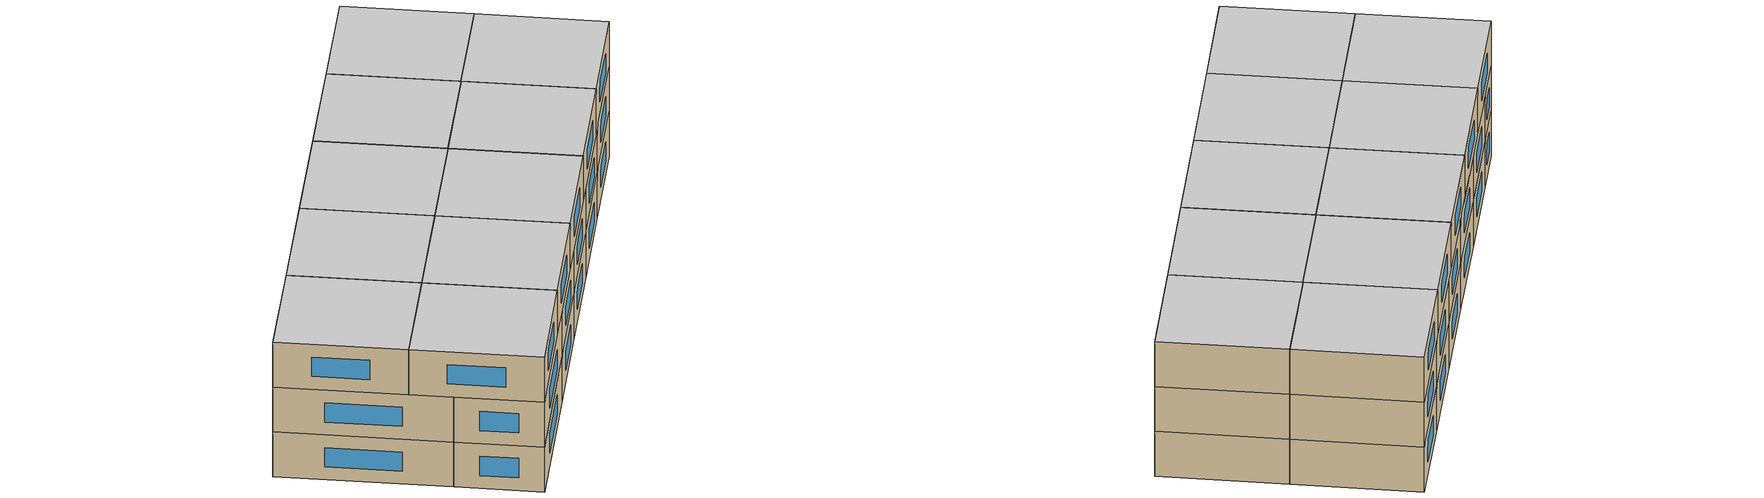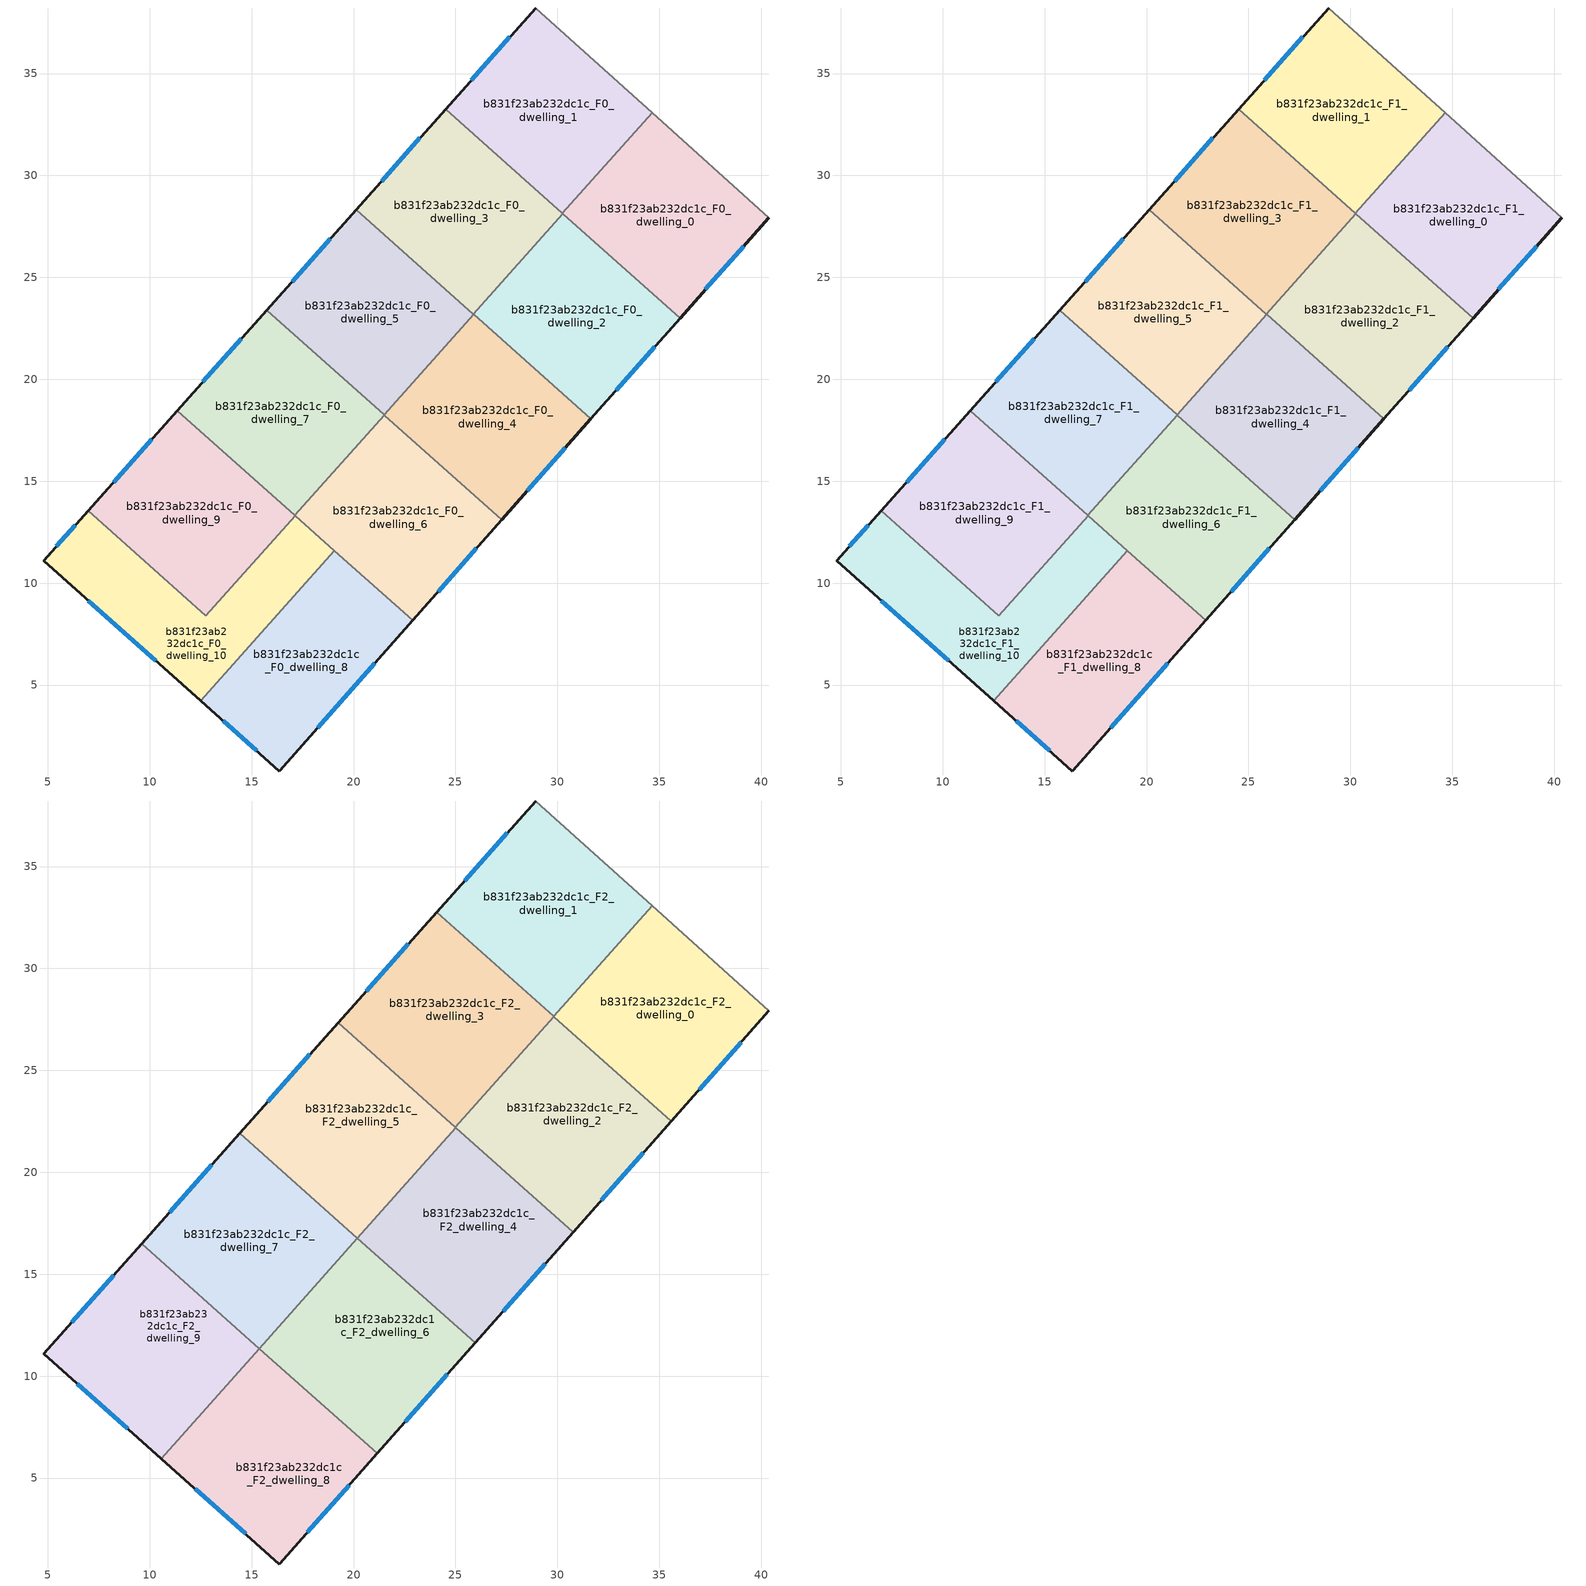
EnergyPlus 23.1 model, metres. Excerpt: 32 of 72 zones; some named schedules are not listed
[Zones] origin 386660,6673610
b831f23ab232dc1c_F0_dwelling_0
 floor ground (EU_floor_Construction): 40.38,27.93 36.02,23 30.25,28.14 34.65,33.08 z0
 wall outside (EU_wall_Construction): 36.02,23 40.38,27.93 z0:3
 wall to b831f23ab232dc1c_F0_dwelling_1 (EU_wall_Construction): 34.65,33.08 30.25,28.14 z0:3
 wall adiabatic (EU_wall_Construction): 40.38,27.93 34.65,33.08 z0:3
 wall to b831f23ab232dc1c_F0_dwelling_2 (EU_wall_Construction): 30.27,28.12 36.02,23 z0:3
 wall to b831f23ab232dc1c_F0_dwelling_3 (EU_wall_Construction): 30.25,28.14 30.27,28.12 z0:3
 window (EU_Window_Construction): 37.27,24.41 39.14,26.52 z0.86:2.14
b831f23ab232dc1c_F0_dwelling_1
 floor ground (EU_floor_Construction): 34.65,33.08 30.25,28.14 24.52,33.25 28.94,38.22 z0
 wall outside (EU_wall_Construction): 28.94,38.22 24.52,33.25 z0:3
 wall adiabatic (EU_wall_Construction): 34.65,33.08 28.94,38.22 z0:3
 wall to b831f23ab232dc1c_F0_dwelling_3 (EU_wall_Construction): 24.52,33.25 30.25,28.14 z0:3
 window (EU_Window_Construction): 27.68,36.8 25.78,34.67 z0.86:2.14
b831f23ab232dc1c_F0_dwelling_10
 floor ground (EU_floor_Construction): 17.13,13.32 19.06,11.6 12.5,4.23 4.79,11.1 6.97,13.55 12.76,8.4 z0
 wall outside (EU_wall_Construction): 6.97,13.55 4.79,11.1 12.5,4.23 z0:3
 wall to b831f23ab232dc1c_F0_dwelling_9 (EU_wall_Construction): 17.13,13.32 12.76,8.4 6.97,13.55 z0:3
 wall to b831f23ab232dc1c_F0_dwelling_8 (EU_wall_Construction): 12.5,4.23 19.06,11.6 z0:3
 wall to b831f23ab232dc1c_F0_dwelling_6 (EU_wall_Construction): 19.06,11.6 17.13,13.32 z0:3
 window (EU_Window_Construction): 6.99,9.13 10.3,6.19 / 6.35,12.85 5.41,11.8 z0.86:2.14
b831f23ab232dc1c_F0_dwelling_2
 floor ground (EU_floor_Construction): 36.02,23 31.64,18.05 25.88,23.19 30.27,28.12 z0
 wall outside (EU_wall_Construction): 31.64,18.05 36.02,23 z0:3
 wall to b831f23ab232dc1c_F0_dwelling_3 (EU_wall_Construction): 30.27,28.12 25.88,23.19 z0:3
 wall to b831f23ab232dc1c_F0_dwelling_4 (EU_wall_Construction): 25.89,23.18 31.64,18.05 z0:3
 wall to b831f23ab232dc1c_F0_dwelling_5 (EU_wall_Construction): 25.88,23.19 25.89,23.18 z0:3
 window (EU_Window_Construction): 32.9,19.47 34.77,21.59 z0.86:2.14
b831f23ab232dc1c_F0_dwelling_3
 floor ground (EU_floor_Construction): 30.27,28.12 25.88,23.19 20.12,28.31 24.52,33.25 z0
 wall outside (EU_wall_Construction): 24.52,33.25 20.12,28.31 z0:3
 wall to b831f23ab232dc1c_F0_dwelling_5 (EU_wall_Construction): 20.12,28.31 25.88,23.19 z0:3
 window (EU_Window_Construction): 23.26,31.84 21.38,29.72 z0.86:2.14
b831f23ab232dc1c_F0_dwelling_4
 floor ground (EU_floor_Construction): 31.64,18.05 27.27,13.11 21.5,18.25 25.89,23.18 z0
 wall outside (EU_wall_Construction): 27.27,13.11 31.64,18.05 z0:3
 wall to b831f23ab232dc1c_F0_dwelling_5 (EU_wall_Construction): 25.89,23.18 21.5,18.25 z0:3
 wall to b831f23ab232dc1c_F0_dwelling_6 (EU_wall_Construction): 21.51,18.24 27.27,13.11 z0:3
 wall to b831f23ab232dc1c_F0_dwelling_7 (EU_wall_Construction): 21.5,18.25 21.51,18.24 z0:3
 window (EU_Window_Construction): 28.52,14.52 30.39,16.64 z0.86:2.14
b831f23ab232dc1c_F0_dwelling_5
 floor ground (EU_floor_Construction): 25.89,23.18 21.5,18.25 15.73,23.39 20.12,28.31 z0
 wall outside (EU_wall_Construction): 20.12,28.31 15.73,23.39 z0:3
 wall to b831f23ab232dc1c_F0_dwelling_7 (EU_wall_Construction): 15.73,23.39 21.5,18.25 z0:3
 window (EU_Window_Construction): 18.87,26.91 16.99,24.79 z0.86:2.14
b831f23ab232dc1c_F0_dwelling_6
 floor ground (EU_floor_Construction): 27.27,13.11 22.9,8.18 17.12,13.32 21.51,18.25 z0
 wall outside (EU_wall_Construction): 22.9,8.18 27.27,13.11 z0:3
 wall to b831f23ab232dc1c_F0_dwelling_7 (EU_wall_Construction): 21.51,18.25 17.12,13.32 z0:3
 wall to b831f23ab232dc1c_F0_dwelling_8 (EU_wall_Construction): 19.06,11.6 22.9,8.18 z0:3
 wall to b831f23ab232dc1c_F0_dwelling_9 (EU_wall_Construction): 17.12,13.32 17.13,13.32 z0:3
 window (EU_Window_Construction): 24.15,9.59 26.02,11.7 z0.86:2.14
b831f23ab232dc1c_F0_dwelling_7
 floor ground (EU_floor_Construction): 21.51,18.25 17.12,13.32 11.35,18.46 15.73,23.39 z0
 wall outside (EU_wall_Construction): 15.73,23.39 11.35,18.46 z0:3
 wall to b831f23ab232dc1c_F0_dwelling_9 (EU_wall_Construction): 11.35,18.46 17.12,13.32 z0:3
 window (EU_Window_Construction): 14.48,21.98 12.6,19.87 z0.86:2.14
b831f23ab232dc1c_F0_dwelling_8
 floor ground (EU_floor_Construction): 22.9,8.18 16.36,0.78 12.5,4.23 19.06,11.6 z0
 wall outside (EU_wall_Construction): 16.37,0.79 22.9,8.18 / 12.5,4.23 16.36,0.78 z0:3
 window (EU_Window_Construction): 18.24,2.9 21.04,6.07 / 13.6,3.24 15.26,1.77 z0.86:2.14
b831f23ab232dc1c_F0_dwelling_9
 floor ground (EU_floor_Construction): 17.13,13.32 12.76,8.4 6.97,13.55 11.35,18.46 z0
 wall outside (EU_wall_Construction): 11.35,18.46 6.97,13.55 z0:3
 window (EU_Window_Construction): 10.1,17.06 8.22,14.95 z0.86:2.14
b831f23ab232dc1c_F1_dwelling_0
 floor to b831f23ab232dc1c_F0_dwelling_0 (EU_floor_Construction): 40.38,27.93 36.02,23 30.25,28.14 34.65,33.08 z3
 wall outside (EU_wall_Construction): 36.02,23 40.38,27.93 z3:6
 wall to b831f23ab232dc1c_F1_dwelling_1 (EU_wall_Construction): 34.65,33.08 30.25,28.14 z3:6
 wall adiabatic (EU_wall_Construction): 40.38,27.93 34.65,33.08 z3:6
 wall to b831f23ab232dc1c_F1_dwelling_2 (EU_wall_Construction): 30.27,28.12 36.02,23 z3:6
 wall to b831f23ab232dc1c_F1_dwelling_3 (EU_wall_Construction): 30.25,28.14 30.27,28.12 z3:6
 window (EU_Window_Construction): 37.27,24.41 39.14,26.52 z3.86:5.14
b831f23ab232dc1c_F1_dwelling_1
 floor to b831f23ab232dc1c_F0_dwelling_1 (EU_floor_Construction): 34.65,33.08 30.25,28.14 24.52,33.25 28.94,38.22 z3
 wall outside (EU_wall_Construction): 28.94,38.22 24.52,33.25 z3:6
 wall adiabatic (EU_wall_Construction): 34.65,33.08 28.94,38.22 z3:6
 wall to b831f23ab232dc1c_F1_dwelling_3 (EU_wall_Construction): 24.52,33.25 30.25,28.14 z3:6
 window (EU_Window_Construction): 27.68,36.8 25.78,34.67 z3.86:5.14
b831f23ab232dc1c_F1_dwelling_10
 floor to b831f23ab232dc1c_F0_dwelling_10 (EU_floor_Construction): 17.13,13.32 19.06,11.6 12.5,4.23 4.79,11.1 6.97,13.55 12.76,8.4 z3
 wall outside (EU_wall_Construction): 6.97,13.55 4.79,11.1 12.5,4.23 z3:6
 wall to b831f23ab232dc1c_F1_dwelling_9 (EU_wall_Construction): 17.13,13.32 12.76,8.4 6.97,13.55 z3:6
 wall to b831f23ab232dc1c_F1_dwelling_8 (EU_wall_Construction): 12.5,4.23 19.06,11.6 z3:6
 wall to b831f23ab232dc1c_F1_dwelling_6 (EU_wall_Construction): 19.06,11.6 17.13,13.32 z3:6
 window (EU_Window_Construction): 6.99,9.13 10.3,6.19 / 6.35,12.85 5.41,11.8 z3.86:5.14
b831f23ab232dc1c_F1_dwelling_2
 floor to b831f23ab232dc1c_F0_dwelling_2 (EU_floor_Construction): 36.02,23 31.64,18.05 25.88,23.19 30.27,28.12 z3
 wall outside (EU_wall_Construction): 31.64,18.05 36.02,23 z3:6
 wall to b831f23ab232dc1c_F1_dwelling_3 (EU_wall_Construction): 30.27,28.12 25.88,23.19 z3:6
 wall to b831f23ab232dc1c_F1_dwelling_4 (EU_wall_Construction): 25.89,23.18 31.64,18.05 z3:6
 wall to b831f23ab232dc1c_F1_dwelling_5 (EU_wall_Construction): 25.88,23.19 25.89,23.18 z3:6
 window (EU_Window_Construction): 32.9,19.47 34.77,21.59 z3.86:5.14
b831f23ab232dc1c_F1_dwelling_3
 floor to b831f23ab232dc1c_F0_dwelling_3 (EU_floor_Construction): 30.27,28.12 25.88,23.19 20.12,28.31 24.52,33.25 z3
 wall outside (EU_wall_Construction): 24.52,33.25 20.12,28.31 z3:6
 wall to b831f23ab232dc1c_F1_dwelling_5 (EU_wall_Construction): 20.12,28.31 25.88,23.19 z3:6
 window (EU_Window_Construction): 23.26,31.84 21.38,29.72 z3.86:5.14
b831f23ab232dc1c_F1_dwelling_4
 floor to b831f23ab232dc1c_F0_dwelling_4 (EU_floor_Construction): 31.64,18.05 27.27,13.11 21.5,18.25 25.89,23.18 z3
 wall outside (EU_wall_Construction): 27.27,13.11 31.64,18.05 z3:6
 wall to b831f23ab232dc1c_F1_dwelling_5 (EU_wall_Construction): 25.89,23.18 21.5,18.25 z3:6
 wall to b831f23ab232dc1c_F1_dwelling_6 (EU_wall_Construction): 21.51,18.24 27.27,13.11 z3:6
 wall to b831f23ab232dc1c_F1_dwelling_7 (EU_wall_Construction): 21.5,18.25 21.51,18.24 z3:6
 window (EU_Window_Construction): 28.52,14.52 30.39,16.64 z3.86:5.14
b831f23ab232dc1c_F1_dwelling_5
 floor to b831f23ab232dc1c_F0_dwelling_5 (EU_floor_Construction): 25.89,23.18 21.5,18.25 15.73,23.39 20.12,28.31 z3
 wall outside (EU_wall_Construction): 20.12,28.31 15.73,23.39 z3:6
 wall to b831f23ab232dc1c_F1_dwelling_7 (EU_wall_Construction): 15.73,23.39 21.5,18.25 z3:6
 window (EU_Window_Construction): 18.87,26.91 16.99,24.79 z3.86:5.14
 ceiling adiabatic (EU_roof_Construction): 25,22.2 19.24,27.33 15.73,23.39 21.5,18.25 25.88,23.19 z6
b831f23ab232dc1c_F1_dwelling_6
 floor to b831f23ab232dc1c_F0_dwelling_6 (EU_floor_Construction): 27.27,13.11 22.9,8.18 17.12,13.32 21.51,18.25 z3
 wall outside (EU_wall_Construction): 22.9,8.18 27.27,13.11 z3:6
 wall to b831f23ab232dc1c_F1_dwelling_7 (EU_wall_Construction): 21.51,18.25 17.12,13.32 z3:6
 wall to b831f23ab232dc1c_F1_dwelling_8 (EU_wall_Construction): 19.06,11.6 22.9,8.18 z3:6
 wall to b831f23ab232dc1c_F1_dwelling_9 (EU_wall_Construction): 17.12,13.32 17.13,13.32 z3:6
 window (EU_Window_Construction): 24.15,9.59 26.02,11.7 z3.86:5.14
 ceiling adiabatic (EU_roof_Construction): 25.96,11.63 27.27,13.11 21.51,18.24 20.19,16.77 z6
b831f23ab232dc1c_F1_dwelling_7
 floor to b831f23ab232dc1c_F0_dwelling_7 (EU_floor_Construction): 21.51,18.25 17.12,13.32 11.35,18.46 15.73,23.39 z3
 wall outside (EU_wall_Construction): 15.73,23.39 11.35,18.46 z3:6
 wall to b831f23ab232dc1c_F1_dwelling_9 (EU_wall_Construction): 11.35,18.46 17.12,13.32 z3:6
 window (EU_Window_Construction): 14.48,21.98 12.6,19.87 z3.86:5.14
 ceiling adiabatic (EU_roof_Construction): 17.12,13.32 20.19,16.77 14.42,21.91 11.35,18.46 z6
b831f23ab232dc1c_F1_dwelling_8
 floor to b831f23ab232dc1c_F0_dwelling_8 (EU_floor_Construction): 22.9,8.18 16.36,0.78 12.5,4.23 19.06,11.6 z3
 wall outside (EU_wall_Construction): 16.37,0.79 22.9,8.18 / 12.5,4.23 16.36,0.78 z3:6
 window (EU_Window_Construction): 18.24,2.9 21.04,6.07 / 13.6,3.24 15.26,1.77 z3.86:5.14
b831f23ab232dc1c_F1_dwelling_9
 floor to b831f23ab232dc1c_F0_dwelling_9 (EU_floor_Construction): 17.13,13.32 12.76,8.4 6.97,13.55 11.35,18.46 z3
 wall outside (EU_wall_Construction): 11.35,18.46 6.97,13.55 z3:6
 window (EU_Window_Construction): 10.1,17.06 8.22,14.95 z3.86:5.14
 ceiling adiabatic (EU_roof_Construction): 15.38,11.35 17.13,13.32 11.35,18.46 9.6,16.5 z6
b831f23ab232dc1c_F2_dwelling_0
 floor to b831f23ab232dc1c_F1_dwelling_0 (EU_floor_Construction): 40.38,27.93 36.02,23 30.25,28.14 34.65,33.08 z6
 floor to b831f23ab232dc1c_F1_dwelling_3 (EU_floor_Construction): 30.27,28.12 29.83,27.63 29.81,27.65 30.25,28.14 z6
 floor to b831f23ab232dc1c_F1_dwelling_2 (EU_floor_Construction): 36.02,23 35.58,22.51 29.83,27.63 30.27,28.12 z6
 wall outside (EU_wall_Construction): 35.59,22.51 40.38,27.93 z6:9
 wall to b831f23ab232dc1c_F2_dwelling_1 (EU_wall_Construction): 34.65,33.08 29.81,27.65 z6:9
 wall adiabatic (EU_wall_Construction): 40.38,27.93 34.65,33.08 z6:9
 wall to b831f23ab232dc1c_F2_dwelling_2 (EU_wall_Construction): 29.83,27.63 35.59,22.51 z6:9
 wall to b831f23ab232dc1c_F2_dwelling_3 (EU_wall_Construction): 29.81,27.65 29.83,27.63 z6:9
 window (EU_Window_Construction): 36.96,24.06 39.01,26.38 z6.86:8.14
 ceiling to b831f23ab232dc1c_F3_dwelling_0 (EU_floor_Construction): 35.59,22.51 40.38,27.93 34.65,33.08 29.81,27.65 z9
b831f23ab232dc1c_F2_dwelling_1
 floor to b831f23ab232dc1c_F1_dwelling_1 (EU_floor_Construction): 34.65,33.08 30.25,28.14 24.52,33.25 28.94,38.22 z6
 floor to b831f23ab232dc1c_F1_dwelling_3 (EU_floor_Construction): 30.25,28.14 29.81,27.65 24.08,32.75 24.52,33.25 z6
 wall outside (EU_wall_Construction): 28.94,38.22 24.08,32.75 z6:9
 wall adiabatic (EU_wall_Construction): 34.65,33.08 28.94,38.22 z6:9
 wall to b831f23ab232dc1c_F2_dwelling_3 (EU_wall_Construction): 24.08,32.75 29.81,27.65 z6:9
 window (EU_Window_Construction): 27.55,36.66 25.47,34.32 z6.86:8.14
 ceiling to b831f23ab232dc1c_F3_dwelling_1 (EU_floor_Construction): 29.81,27.65 34.65,33.08 28.94,38.22 24.08,32.75 z9
b831f23ab232dc1c_F2_dwelling_2
 floor to b831f23ab232dc1c_F1_dwelling_2 (EU_floor_Construction): 35.58,22.51 31.64,18.05 25.88,23.19 29.84,27.63 z6
 floor to b831f23ab232dc1c_F1_dwelling_4 (EU_floor_Construction): 31.64,18.05 30.77,17.07 25.01,22.19 25.89,23.18 z6
 wall outside (EU_wall_Construction): 30.77,17.07 35.59,22.51 z6:9
 wall to b831f23ab232dc1c_F2_dwelling_3 (EU_wall_Construction): 29.84,27.63 25,22.2 z6:9
 wall to b831f23ab232dc1c_F2_dwelling_4 (EU_wall_Construction): 25.01,22.19 30.77,17.07 z6:9
 wall to b831f23ab232dc1c_F2_dwelling_5 (EU_wall_Construction): 25,22.2 25.01,22.19 z6:9
 window (EU_Window_Construction): 32.15,18.62 34.21,20.95 z6.86:8.14
 ceiling to b831f23ab232dc1c_F3_dwelling_2 (EU_floor_Construction): 30.77,17.07 35.59,22.51 29.84,27.63 25,22.2 z9
b831f23ab232dc1c_F2_dwelling_3
 floor to b831f23ab232dc1c_F1_dwelling_3 (EU_floor_Construction): 29.83,27.63 25.88,23.19 20.12,28.31 24.08,32.75 z6
 floor to b831f23ab232dc1c_F1_dwelling_5 (EU_floor_Construction): 25.88,23.19 25,22.2 19.24,27.33 20.12,28.31 z6
 wall outside (EU_wall_Construction): 24.08,32.75 19.24,27.33 z6:9
 wall to b831f23ab232dc1c_F2_dwelling_5 (EU_wall_Construction): 19.24,27.33 25,22.2 z6:9
 window (EU_Window_Construction): 22.7,31.2 20.62,28.88 z6.86:8.14
 ceiling to b831f23ab232dc1c_F3_dwelling_3 (EU_floor_Construction): 25,22.2 29.84,27.63 24.08,32.75 19.24,27.33 z9
b831f23ab232dc1c_F2_dwelling_4
 floor to b831f23ab232dc1c_F1_dwelling_4 (EU_floor_Construction): 30.77,17.07 27.27,13.11 21.5,18.25 25.01,22.19 z6
 floor adiabatic (EU_floor_Construction): 30.77,17.07 25.96,11.63 20.19,16.77 21.51,18.24 27.27,13.11 z6
 wall outside (EU_wall_Construction): 25.96,11.63 30.77,17.07 z6:9
 wall to b831f23ab232dc1c_F2_dwelling_5 (EU_wall_Construction): 25.01,22.19 20.18,16.77 z6:9
 wall to b831f23ab232dc1c_F2_dwelling_6 (EU_wall_Construction): 20.19,16.77 25.96,11.63 z6:9
 window (EU_Window_Construction): 27.33,13.18 29.4,15.51 z6.86:8.14
 ceiling to b831f23ab232dc1c_F3_dwelling_4 (EU_floor_Construction): 25.96,11.63 30.77,17.07 25.01,22.19 20.18,16.77 z9
b831f23ab232dc1c_F2_dwelling_5
 floor to b831f23ab232dc1c_F1_dwelling_7 (EU_floor_Construction): 21.5,18.25 20.18,16.77 14.42,21.91 15.73,23.39 z6
 floor adiabatic (EU_floor_Construction): 25.01,22.19 21.5,18.25 15.73,23.39 19.24,27.33 z6
 wall outside (EU_wall_Construction): 19.24,27.33 14.42,21.91 z6:9
 wall to b831f23ab232dc1c_F2_dwelling_7 (EU_wall_Construction): 14.42,21.91 20.18,16.77 z6:9
 window (EU_Window_Construction): 17.86,25.78 15.8,23.46 z6.86:8.14
 ceiling to b831f23ab232dc1c_F3_dwelling_5 (EU_floor_Construction): 20.18,16.77 25.01,22.19 19.24,27.33 14.42,21.91 z9
b831f23ab232dc1c_F2_dwelling_6
 floor outside (EU_floor_Construction): 20.19,16.77 15.38,11.35 17.13,13.32 z6
 floor to b831f23ab232dc1c_F1_dwelling_6 (EU_floor_Construction): 25.96,11.63 22.9,8.18 17.13,13.32 20.19,16.77 z6
 floor to b831f23ab232dc1c_F1_dwelling_8 (EU_floor_Construction): 22.9,8.18 21.16,6.2 17.31,9.63 19.06,11.6 z6
 floor to b831f23ab232dc1c_F1_dwelling_10 (EU_floor_Construction): 19.06,11.6 17.31,9.63 15.38,11.35 17.13,13.32 z6
 wall outside (EU_wall_Construction): 21.16,6.2 25.96,11.63 z6:9
 wall to b831f23ab232dc1c_F2_dwelling_7 (EU_wall_Construction): 20.19,16.77 15.38,11.36 z6:9
 wall to b831f23ab232dc1c_F2_dwelling_8 (EU_wall_Construction): 15.39,11.35 21.16,6.2 z6:9
 wall to b831f23ab232dc1c_F2_dwelling_9 (EU_wall_Construction): 15.38,11.35 15.39,11.35 z6:9
 window (EU_Window_Construction): 22.53,7.75 24.59,10.08 z6.86:8.14
 ceiling to b831f23ab232dc1c_F3_dwelling_6 (EU_floor_Construction): 21.16,6.2 25.96,11.63 20.19,16.77 15.38,11.36 z9
b831f23ab232dc1c_F2_dwelling_7
 floor adiabatic (EU_floor_Construction): 20.19,16.77 15.38,11.36 9.6,16.5 14.42,21.91 z6
 wall outside (EU_wall_Construction): 14.42,21.91 9.6,16.5 z6:9
 wall to b831f23ab232dc1c_F2_dwelling_9 (EU_wall_Construction): 9.6,16.5 15.38,11.36 z6:9
 window (EU_Window_Construction): 13.04,20.36 10.98,18.04 z6.86:8.14
 ceiling to b831f23ab232dc1c_F3_dwelling_7 (EU_floor_Construction): 15.38,11.36 20.19,16.77 14.42,21.91 9.6,16.5 z9
b831f23ab232dc1c_F2_dwelling_8
 floor to b831f23ab232dc1c_F1_dwelling_8 (EU_floor_Construction): 21.16,6.2 16.36,0.78 12.5,4.23 17.31,9.63 z6
 floor to b831f23ab232dc1c_F1_dwelling_10 (EU_floor_Construction): 17.31,9.63 12.5,4.23 10.57,5.94 15.39,11.35 z6
 wall outside (EU_wall_Construction): 10.57,5.94 16.36,0.78 / 16.37,0.79 21.16,6.2 z6:9
 wall to b831f23ab232dc1c_F2_dwelling_9 (EU_wall_Construction): 15.39,11.35 10.57,5.94 z6:9
 window (EU_Window_Construction): 12.23,4.47 14.71,2.26 / 17.74,2.34 19.79,4.66 z6.86:8.14
 ceiling to b831f23ab232dc1c_F3_dwelling_8 (EU_floor_Construction): 16.36,0.78 21.16,6.2 15.39,11.35 10.57,5.94 z9
b831f23ab232dc1c_F2_dwelling_9
 floor to b831f23ab232dc1c_F1_dwelling_10 (EU_floor_Construction): 15.39,11.35 10.57,5.94 4.79,11.1 6.97,13.55 12.76,8.4 z6
 floor to b831f23ab232dc1c_F1_dwelling_9 (EU_floor_Construction): 15.38,11.35 12.76,8.4 6.97,13.55 9.6,16.5 z6
 wall outside (EU_wall_Construction): 9.6,16.5 4.79,11.1 10.57,5.94 z6:9
 window (EU_Window_Construction): 6.44,9.62 8.92,7.42 / 8.22,14.95 6.16,12.64 z6.86:8.14
 ceiling to b831f23ab232dc1c_F3_dwelling_9 (EU_floor_Construction): 10.57,5.94 15.39,11.35 9.6,16.5 4.79,11.1 z9
[Building]
EU S2 Campaign: North Axis=0; Terrain=City; Solar Distribution=FullExterior
[Site:Location]
Helsinki-Vantaa.AP: Latitude=60.317; Longitude=24.963; Time Zone=2; Elevation=54.6
[SizingPeriod:WeatherFileDays]
AnnualSizingPeriod: Begin Month=1; Begin Day of Month=1; End Month=12; End Day of Month=31; Day of Week for Start Day=Monday; Use Weather File Daylight Saving Period=No; Use Weather File Rain and Snow Indicators=No
[MATERIAL]
EU_InternalMass_Material: Roughness=MediumRough; Thickness=0.1; Conductivity=1; Density=1800; Specific Heat=900; Thermal Absorptance=0.9; Solar Absorptance=0.7; Visible Absorptance=0.7
[MATERIAL:NOMASS] Roughness=MediumRough; Thermal Absorptance=0.9; Solar Absorptance=0.7; Visible Absorptance=0.7
Name | Thermal Resistance
EU_wall_NoMass | 1.10183
EU_roof_NoMass; EU_floor_NoMass | 1.70606
[WINDOWMATERIAL:SIMPLEGLAZINGSYSTEM]
EU_Window_SimpleGlazing: UFactor=3.11035; Solar Heat Gain Coefficient=0.8; Visible Transmittance=0.8
[CONSTRUCTION]
EU_wall_Construction: EU_wall_NoMass
EU_roof_Construction: EU_roof_NoMass
EU_floor_Construction: EU_floor_NoMass
EU_Window_Construction: EU_Window_SimpleGlazing
EU_InternalMass_Construction: EU_InternalMass_Material
[ZONE] Type=1; Multiplier=1; Ceiling Height=autocalculate; Floor Area=autocalculate; Part of Total Floor Area=Yes
Name | Volume
b831f23ab232dc1c_F0_dwelling_0; b831f23ab232dc1c_F1_dwelling_0 | 152.821
b831f23ab232dc1c_F2_dwelling_0; b831f23ab232dc1c_F2_dwelling_2 | 168.111
b831f23ab232dc1c_F0_dwelling_1; b831f23ab232dc1c_F1_dwelling_1 | 152.825
b831f23ab232dc1c_F2_dwelling_1 | 168.096
b831f23ab232dc1c_F0_dwelling_10; b831f23ab232dc1c_F1_dwelling_10 | 152.837
b831f23ab232dc1c_F0_dwelling_2; b831f23ab232dc1c_F1_dwelling_2 | 152.815
b831f23ab232dc1c_F0_dwelling_3; b831f23ab232dc1c_F1_dwelling_3 | 152.817
b831f23ab232dc1c_F2_dwelling_3 | 168.115
b831f23ab232dc1c_F0_dwelling_4; b831f23ab232dc1c_F1_dwelling_4 | 152.813
b831f23ab232dc1c_F2_dwelling_4; b831f23ab232dc1c_F2_dwelling_6 | 168.113
b831f23ab232dc1c_F0_dwelling_5; b831f23ab232dc1c_F1_dwelling_5 | 152.829
b831f23ab232dc1c_F2_dwelling_5 | 168.083
b831f23ab232dc1c_F0_dwelling_6; b831f23ab232dc1c_F1_dwelling_6 | 152.811
b831f23ab232dc1c_F0_dwelling_7; b831f23ab232dc1c_F1_dwelling_7 | 152.81
b831f23ab232dc1c_F2_dwelling_7 | 168.099
b831f23ab232dc1c_F0_dwelling_8; b831f23ab232dc1c_F1_dwelling_8 | 152.835
b831f23ab232dc1c_F2_dwelling_8 | 168.114
b831f23ab232dc1c_F0_dwelling_9; b831f23ab232dc1c_F1_dwelling_9 | 152.839
b831f23ab232dc1c_F2_dwelling_9 | 168.109
[INTERNALMASS] Construction=EU_InternalMass_Construction
Name | Zone or ZoneList | Surface Area
b831f23ab232dc1c_F0_dwelling_0_EU_InternalMass | b831f23ab232dc1c_F0_dwelling_0 | 50.9411
b831f23ab232dc1c_F0_dwelling_1_EU_InternalMass | b831f23ab232dc1c_F0_dwelling_1 | 50.9408
b831f23ab232dc1c_F0_dwelling_2_EU_InternalMass | b831f23ab232dc1c_F0_dwelling_2 | 50.939
b831f23ab232dc1c_F0_dwelling_3_EU_InternalMass | b831f23ab232dc1c_F0_dwelling_3 | 50.9402
b831f23ab232dc1c_F0_dwelling_4_EU_InternalMass | b831f23ab232dc1c_F0_dwelling_4 | 50.9389
b831f23ab232dc1c_F0_dwelling_5_EU_InternalMass | b831f23ab232dc1c_F0_dwelling_5 | 50.9421
b831f23ab232dc1c_F0_dwelling_6_EU_InternalMass | b831f23ab232dc1c_F0_dwelling_6 | 50.9378
b831f23ab232dc1c_F0_dwelling_7_EU_InternalMass | b831f23ab232dc1c_F0_dwelling_7 | 50.936
b831f23ab232dc1c_F0_dwelling_8_EU_InternalMass | b831f23ab232dc1c_F0_dwelling_8 | 50.9338
b831f23ab232dc1c_F0_dwelling_9_EU_InternalMass | b831f23ab232dc1c_F0_dwelling_9 | 50.9465
b831f23ab232dc1c_F0_dwelling_10_EU_InternalMass | b831f23ab232dc1c_F0_dwelling_10 | 50.9457
b831f23ab232dc1c_F1_dwelling_0_EU_InternalMass | b831f23ab232dc1c_F1_dwelling_0 | 50.9411
b831f23ab232dc1c_F1_dwelling_1_EU_InternalMass | b831f23ab232dc1c_F1_dwelling_1 | 50.9408
b831f23ab232dc1c_F1_dwelling_2_EU_InternalMass | b831f23ab232dc1c_F1_dwelling_2 | 50.939
b831f23ab232dc1c_F1_dwelling_3_EU_InternalMass | b831f23ab232dc1c_F1_dwelling_3 | 50.9402
b831f23ab232dc1c_F1_dwelling_4_EU_InternalMass | b831f23ab232dc1c_F1_dwelling_4 | 50.9389
b831f23ab232dc1c_F1_dwelling_5_EU_InternalMass | b831f23ab232dc1c_F1_dwelling_5 | 50.9421
b831f23ab232dc1c_F1_dwelling_6_EU_InternalMass | b831f23ab232dc1c_F1_dwelling_6 | 50.9378
b831f23ab232dc1c_F1_dwelling_7_EU_InternalMass | b831f23ab232dc1c_F1_dwelling_7 | 50.936
b831f23ab232dc1c_F1_dwelling_8_EU_InternalMass | b831f23ab232dc1c_F1_dwelling_8 | 50.9338
b831f23ab232dc1c_F1_dwelling_9_EU_InternalMass | b831f23ab232dc1c_F1_dwelling_9 | 50.9465
b831f23ab232dc1c_F1_dwelling_10_EU_InternalMass | b831f23ab232dc1c_F1_dwelling_10 | 50.9457
b831f23ab232dc1c_F2_dwelling_0_EU_InternalMass | b831f23ab232dc1c_F2_dwelling_0 | 56.0364
b831f23ab232dc1c_F2_dwelling_1_EU_InternalMass | b831f23ab232dc1c_F2_dwelling_1 | 56.0306
b831f23ab232dc1c_F2_dwelling_2_EU_InternalMass | b831f23ab232dc1c_F2_dwelling_2 | 56.0372
b831f23ab232dc1c_F2_dwelling_3_EU_InternalMass | b831f23ab232dc1c_F2_dwelling_3 | 56.0383
b831f23ab232dc1c_F2_dwelling_4_EU_InternalMass | b831f23ab232dc1c_F2_dwelling_4 | 56.0387
b831f23ab232dc1c_F2_dwelling_5_EU_InternalMass | b831f23ab232dc1c_F2_dwelling_5 | 56.0255
b831f23ab232dc1c_F2_dwelling_6_EU_InternalMass | b831f23ab232dc1c_F2_dwelling_6 | 56.0372
b831f23ab232dc1c_F2_dwelling_7_EU_InternalMass | b831f23ab232dc1c_F2_dwelling_7 | 56.0329
b831f23ab232dc1c_F2_dwelling_8_EU_InternalMass | b831f23ab232dc1c_F2_dwelling_8 | 56.0286
b831f23ab232dc1c_F2_dwelling_9_EU_InternalMass | b831f23ab232dc1c_F2_dwelling_9 | 56.0345
[OTHEREQUIPMENT] Fuel Type=Electricity; Design Level Calculation Method=Watts/Area; Power per Zone Floor Area=1; Fraction Latent=0; Fraction Radiant=0; Fraction Lost=0; Carbon Dioxide Generation Rate=0; EndUse Subcategory=EU_Step8_InternalGains
Name | Zone or ZoneList or Space or SpaceList | Schedule
EU_Step8_InternalGain_b831f23ab232dc1c_F0_dwelling_0_f000 | b831f23ab232dc1c_F0_dwelling_0 | EU_Step8_GainSchedule_b831f23ab232dc1c_F0_dwelling_0_f000
EU_Step8_InternalGain_b831f23ab232dc1c_F0_dwelling_1_f000 | b831f23ab232dc1c_F0_dwelling_1 | EU_Step8_GainSchedule_b831f23ab232dc1c_F0_dwelling_1_f000
EU_Step8_InternalGain_b831f23ab232dc1c_F0_dwelling_2_f000 | b831f23ab232dc1c_F0_dwelling_2 | EU_Step8_GainSchedule_b831f23ab232dc1c_F0_dwelling_2_f000
EU_Step8_InternalGain_b831f23ab232dc1c_F0_dwelling_3_f000 | b831f23ab232dc1c_F0_dwelling_3 | EU_Step8_GainSchedule_b831f23ab232dc1c_F0_dwelling_3_f000
EU_Step8_InternalGain_b831f23ab232dc1c_F0_dwelling_4_f000 | b831f23ab232dc1c_F0_dwelling_4 | EU_Step8_GainSchedule_b831f23ab232dc1c_F0_dwelling_4_f000
EU_Step8_InternalGain_b831f23ab232dc1c_F0_dwelling_5_f000 | b831f23ab232dc1c_F0_dwelling_5 | EU_Step8_GainSchedule_b831f23ab232dc1c_F0_dwelling_5_f000
EU_Step8_InternalGain_b831f23ab232dc1c_F0_dwelling_6_f000 | b831f23ab232dc1c_F0_dwelling_6 | EU_Step8_GainSchedule_b831f23ab232dc1c_F0_dwelling_6_f000
EU_Step8_InternalGain_b831f23ab232dc1c_F0_dwelling_7_f000 | b831f23ab232dc1c_F0_dwelling_7 | EU_Step8_GainSchedule_b831f23ab232dc1c_F0_dwelling_7_f000
EU_Step8_InternalGain_b831f23ab232dc1c_F0_dwelling_8_f000 | b831f23ab232dc1c_F0_dwelling_8 | EU_Step8_GainSchedule_b831f23ab232dc1c_F0_dwelling_8_f000
EU_Step8_InternalGain_b831f23ab232dc1c_F0_dwelling_9_f000 | b831f23ab232dc1c_F0_dwelling_9 | EU_Step8_GainSchedule_b831f23ab232dc1c_F0_dwelling_9_f000
EU_Step8_InternalGain_b831f23ab232dc1c_F0_dwelling_10_f000 | b831f23ab232dc1c_F0_dwelling_10 | EU_Step8_GainSchedule_b831f23ab232dc1c_F0_dwelling_10_f000
EU_Step8_InternalGain_b831f23ab232dc1c_F1_dwelling_0_f000 | b831f23ab232dc1c_F1_dwelling_0 | EU_Step8_GainSchedule_b831f23ab232dc1c_F1_dwelling_0_f000
EU_Step8_InternalGain_b831f23ab232dc1c_F1_dwelling_1_f000 | b831f23ab232dc1c_F1_dwelling_1 | EU_Step8_GainSchedule_b831f23ab232dc1c_F1_dwelling_1_f000
EU_Step8_InternalGain_b831f23ab232dc1c_F1_dwelling_2_f000 | b831f23ab232dc1c_F1_dwelling_2 | EU_Step8_GainSchedule_b831f23ab232dc1c_F1_dwelling_2_f000
EU_Step8_InternalGain_b831f23ab232dc1c_F1_dwelling_3_f000 | b831f23ab232dc1c_F1_dwelling_3 | EU_Step8_GainSchedule_b831f23ab232dc1c_F1_dwelling_3_f000
EU_Step8_InternalGain_b831f23ab232dc1c_F1_dwelling_4_f000 | b831f23ab232dc1c_F1_dwelling_4 | EU_Step8_GainSchedule_b831f23ab232dc1c_F1_dwelling_4_f000
EU_Step8_InternalGain_b831f23ab232dc1c_F1_dwelling_5_f000 | b831f23ab232dc1c_F1_dwelling_5 | EU_Step8_GainSchedule_b831f23ab232dc1c_F1_dwelling_5_f000
EU_Step8_InternalGain_b831f23ab232dc1c_F1_dwelling_6_f000 | b831f23ab232dc1c_F1_dwelling_6 | EU_Step8_GainSchedule_b831f23ab232dc1c_F1_dwelling_6_f000
EU_Step8_InternalGain_b831f23ab232dc1c_F1_dwelling_7_f000 | b831f23ab232dc1c_F1_dwelling_7 | EU_Step8_GainSchedule_b831f23ab232dc1c_F1_dwelling_7_f000
EU_Step8_InternalGain_b831f23ab232dc1c_F1_dwelling_8_f000 | b831f23ab232dc1c_F1_dwelling_8 | EU_Step8_GainSchedule_b831f23ab232dc1c_F1_dwelling_8_f000
EU_Step8_InternalGain_b831f23ab232dc1c_F1_dwelling_9_f000 | b831f23ab232dc1c_F1_dwelling_9 | EU_Step8_GainSchedule_b831f23ab232dc1c_F1_dwelling_9_f000
EU_Step8_InternalGain_b831f23ab232dc1c_F1_dwelling_10_f000 | b831f23ab232dc1c_F1_dwelling_10 | EU_Step8_GainSchedule_b831f23ab232dc1c_F1_dwelling_10_f000
EU_Step8_InternalGain_b831f23ab232dc1c_F2_dwelling_0_f000 | b831f23ab232dc1c_F2_dwelling_0 | EU_Step8_GainSchedule_b831f23ab232dc1c_F2_dwelling_0_f000
EU_Step8_InternalGain_b831f23ab232dc1c_F2_dwelling_1_f000 | b831f23ab232dc1c_F2_dwelling_1 | EU_Step8_GainSchedule_b831f23ab232dc1c_F2_dwelling_1_f000
EU_Step8_InternalGain_b831f23ab232dc1c_F2_dwelling_2_f000 | b831f23ab232dc1c_F2_dwelling_2 | EU_Step8_GainSchedule_b831f23ab232dc1c_F2_dwelling_2_f000
EU_Step8_InternalGain_b831f23ab232dc1c_F2_dwelling_3_f000 | b831f23ab232dc1c_F2_dwelling_3 | EU_Step8_GainSchedule_b831f23ab232dc1c_F2_dwelling_3_f000
EU_Step8_InternalGain_b831f23ab232dc1c_F2_dwelling_4_f000 | b831f23ab232dc1c_F2_dwelling_4 | EU_Step8_GainSchedule_b831f23ab232dc1c_F2_dwelling_4_f000
EU_Step8_InternalGain_b831f23ab232dc1c_F2_dwelling_5_f000 | b831f23ab232dc1c_F2_dwelling_5 | EU_Step8_GainSchedule_b831f23ab232dc1c_F2_dwelling_5_f000
EU_Step8_InternalGain_b831f23ab232dc1c_F2_dwelling_6_f000 | b831f23ab232dc1c_F2_dwelling_6 | EU_Step8_GainSchedule_b831f23ab232dc1c_F2_dwelling_6_f000
EU_Step8_InternalGain_b831f23ab232dc1c_F2_dwelling_7_f000 | b831f23ab232dc1c_F2_dwelling_7 | EU_Step8_GainSchedule_b831f23ab232dc1c_F2_dwelling_7_f000
EU_Step8_InternalGain_b831f23ab232dc1c_F2_dwelling_8_f000 | b831f23ab232dc1c_F2_dwelling_8 | EU_Step8_GainSchedule_b831f23ab232dc1c_F2_dwelling_8_f000
EU_Step8_InternalGain_b831f23ab232dc1c_F2_dwelling_9_f000 | b831f23ab232dc1c_F2_dwelling_9 | EU_Step8_GainSchedule_b831f23ab232dc1c_F2_dwelling_9_f000
[ZONEVENTILATION:DESIGNFLOWRATE] Schedule=EU_AlwaysOn; Design Flow Rate Calculation Method=AirChanges/Hour; Air Changes per Hour=0.756316; Ventilation Type=Natural; Fan Pressure Rise=0; Fan Total Efficiency=1; Constant Term Coefficient=1; Temperature Term Coefficient=0; Velocity Term Coefficient=0; Velocity Squared Term Coefficient=0; Minimum Indoor Temperature=-100; Maximum Indoor Temperature=100; Delta Temperature=-100; Minimum Outdoor Temperature=-100; Maximum Outdoor Temperature=100; Maximum Wind Speed=40
Name | Zone or ZoneList or Space or SpaceList
EU_ConstantAir_b831f23ab232dc1c_F0_dwelling_0 | b831f23ab232dc1c_F0_dwelling_0
EU_ConstantAir_b831f23ab232dc1c_F0_dwelling_1 | b831f23ab232dc1c_F0_dwelling_1
EU_ConstantAir_b831f23ab232dc1c_F0_dwelling_2 | b831f23ab232dc1c_F0_dwelling_2
EU_ConstantAir_b831f23ab232dc1c_F0_dwelling_3 | b831f23ab232dc1c_F0_dwelling_3
EU_ConstantAir_b831f23ab232dc1c_F0_dwelling_4 | b831f23ab232dc1c_F0_dwelling_4
EU_ConstantAir_b831f23ab232dc1c_F0_dwelling_5 | b831f23ab232dc1c_F0_dwelling_5
EU_ConstantAir_b831f23ab232dc1c_F0_dwelling_6 | b831f23ab232dc1c_F0_dwelling_6
EU_ConstantAir_b831f23ab232dc1c_F0_dwelling_7 | b831f23ab232dc1c_F0_dwelling_7
EU_ConstantAir_b831f23ab232dc1c_F0_dwelling_8 | b831f23ab232dc1c_F0_dwelling_8
EU_ConstantAir_b831f23ab232dc1c_F0_dwelling_9 | b831f23ab232dc1c_F0_dwelling_9
EU_ConstantAir_b831f23ab232dc1c_F0_dwelling_10 | b831f23ab232dc1c_F0_dwelling_10
EU_ConstantAir_b831f23ab232dc1c_F1_dwelling_0 | b831f23ab232dc1c_F1_dwelling_0
EU_ConstantAir_b831f23ab232dc1c_F1_dwelling_1 | b831f23ab232dc1c_F1_dwelling_1
EU_ConstantAir_b831f23ab232dc1c_F1_dwelling_2 | b831f23ab232dc1c_F1_dwelling_2
EU_ConstantAir_b831f23ab232dc1c_F1_dwelling_3 | b831f23ab232dc1c_F1_dwelling_3
EU_ConstantAir_b831f23ab232dc1c_F1_dwelling_4 | b831f23ab232dc1c_F1_dwelling_4
EU_ConstantAir_b831f23ab232dc1c_F1_dwelling_5 | b831f23ab232dc1c_F1_dwelling_5
EU_ConstantAir_b831f23ab232dc1c_F1_dwelling_6 | b831f23ab232dc1c_F1_dwelling_6
EU_ConstantAir_b831f23ab232dc1c_F1_dwelling_7 | b831f23ab232dc1c_F1_dwelling_7
EU_ConstantAir_b831f23ab232dc1c_F1_dwelling_8 | b831f23ab232dc1c_F1_dwelling_8
EU_ConstantAir_b831f23ab232dc1c_F1_dwelling_9 | b831f23ab232dc1c_F1_dwelling_9
EU_ConstantAir_b831f23ab232dc1c_F1_dwelling_10 | b831f23ab232dc1c_F1_dwelling_10
EU_ConstantAir_b831f23ab232dc1c_F2_dwelling_0 | b831f23ab232dc1c_F2_dwelling_0
EU_ConstantAir_b831f23ab232dc1c_F2_dwelling_1 | b831f23ab232dc1c_F2_dwelling_1
EU_ConstantAir_b831f23ab232dc1c_F2_dwelling_2 | b831f23ab232dc1c_F2_dwelling_2
EU_ConstantAir_b831f23ab232dc1c_F2_dwelling_3 | b831f23ab232dc1c_F2_dwelling_3
EU_ConstantAir_b831f23ab232dc1c_F2_dwelling_4 | b831f23ab232dc1c_F2_dwelling_4
EU_ConstantAir_b831f23ab232dc1c_F2_dwelling_5 | b831f23ab232dc1c_F2_dwelling_5
EU_ConstantAir_b831f23ab232dc1c_F2_dwelling_6 | b831f23ab232dc1c_F2_dwelling_6
EU_ConstantAir_b831f23ab232dc1c_F2_dwelling_7 | b831f23ab232dc1c_F2_dwelling_7
EU_ConstantAir_b831f23ab232dc1c_F2_dwelling_8 | b831f23ab232dc1c_F2_dwelling_8
EU_ConstantAir_b831f23ab232dc1c_F2_dwelling_9 | b831f23ab232dc1c_F2_dwelling_9
[HVACTEMPLATE:ZONE:IDEALLOADSAIRSYSTEM] System Availability Schedule=EU_AlwaysOn; Maximum Heating Supply Air Temperature=50; Minimum Cooling Supply Air Temperature=13; Maximum Heating Supply Air Humidity Ratio=0.0156; Minimum Cooling Supply Air Humidity Ratio=0.0077; Heating Limit=NoLimit; Cooling Limit=NoLimit; Heating Availability Schedule=EU_AlwaysOn; Cooling Availability Schedule=EU_CoolingOff; Dehumidification Control Type=ConstantSensibleHeatRatio; Cooling Sensible Heat Ratio=0.7; Dehumidification Setpoint=60; Humidification Control Type=None; Humidification Setpoint=30; Outdoor Air Method=None; Outdoor Air Flow Rate per Person=0.00944; Outdoor Air Flow Rate per Zone Floor Area=0; Outdoor Air Flow Rate per Zone=0; Demand Controlled Ventilation Type=None; Outdoor Air Economizer Type=NoEconomizer; Heat Recovery Type=None; Sensible Heat Recovery Effectiveness=0.7; Latent Heat Recovery Effectiveness=0.65
Name | Template Thermostat
b831f23ab232dc1c_F0_dwelling_0 | EU_HeatOnly_b831f23ab232dc1c_F0_dwelling_0
b831f23ab232dc1c_F0_dwelling_1 | EU_HeatOnly_b831f23ab232dc1c_F0_dwelling_1
b831f23ab232dc1c_F0_dwelling_2 | EU_HeatOnly_b831f23ab232dc1c_F0_dwelling_2
b831f23ab232dc1c_F0_dwelling_3 | EU_HeatOnly_b831f23ab232dc1c_F0_dwelling_3
b831f23ab232dc1c_F0_dwelling_4 | EU_HeatOnly_b831f23ab232dc1c_F0_dwelling_4
b831f23ab232dc1c_F0_dwelling_5 | EU_HeatOnly_b831f23ab232dc1c_F0_dwelling_5
b831f23ab232dc1c_F0_dwelling_6 | EU_HeatOnly_b831f23ab232dc1c_F0_dwelling_6
b831f23ab232dc1c_F0_dwelling_7 | EU_HeatOnly_b831f23ab232dc1c_F0_dwelling_7
b831f23ab232dc1c_F0_dwelling_8 | EU_HeatOnly_b831f23ab232dc1c_F0_dwelling_8
b831f23ab232dc1c_F0_dwelling_9 | EU_HeatOnly_b831f23ab232dc1c_F0_dwelling_9
b831f23ab232dc1c_F0_dwelling_10 | EU_HeatOnly_b831f23ab232dc1c_F0_dwelling_10
b831f23ab232dc1c_F1_dwelling_0 | EU_HeatOnly_b831f23ab232dc1c_F1_dwelling_0
b831f23ab232dc1c_F1_dwelling_1 | EU_HeatOnly_b831f23ab232dc1c_F1_dwelling_1
b831f23ab232dc1c_F1_dwelling_2 | EU_HeatOnly_b831f23ab232dc1c_F1_dwelling_2
b831f23ab232dc1c_F1_dwelling_3 | EU_HeatOnly_b831f23ab232dc1c_F1_dwelling_3
b831f23ab232dc1c_F1_dwelling_4 | EU_HeatOnly_b831f23ab232dc1c_F1_dwelling_4
b831f23ab232dc1c_F1_dwelling_5 | EU_HeatOnly_b831f23ab232dc1c_F1_dwelling_5
b831f23ab232dc1c_F1_dwelling_6 | EU_HeatOnly_b831f23ab232dc1c_F1_dwelling_6
b831f23ab232dc1c_F1_dwelling_7 | EU_HeatOnly_b831f23ab232dc1c_F1_dwelling_7
b831f23ab232dc1c_F1_dwelling_8 | EU_HeatOnly_b831f23ab232dc1c_F1_dwelling_8
b831f23ab232dc1c_F1_dwelling_9 | EU_HeatOnly_b831f23ab232dc1c_F1_dwelling_9
b831f23ab232dc1c_F1_dwelling_10 | EU_HeatOnly_b831f23ab232dc1c_F1_dwelling_10
b831f23ab232dc1c_F2_dwelling_0 | EU_HeatOnly_b831f23ab232dc1c_F2_dwelling_0
b831f23ab232dc1c_F2_dwelling_1 | EU_HeatOnly_b831f23ab232dc1c_F2_dwelling_1
b831f23ab232dc1c_F2_dwelling_2 | EU_HeatOnly_b831f23ab232dc1c_F2_dwelling_2
b831f23ab232dc1c_F2_dwelling_3 | EU_HeatOnly_b831f23ab232dc1c_F2_dwelling_3
b831f23ab232dc1c_F2_dwelling_4 | EU_HeatOnly_b831f23ab232dc1c_F2_dwelling_4
b831f23ab232dc1c_F2_dwelling_5 | EU_HeatOnly_b831f23ab232dc1c_F2_dwelling_5
b831f23ab232dc1c_F2_dwelling_6 | EU_HeatOnly_b831f23ab232dc1c_F2_dwelling_6
b831f23ab232dc1c_F2_dwelling_7 | EU_HeatOnly_b831f23ab232dc1c_F2_dwelling_7
b831f23ab232dc1c_F2_dwelling_8 | EU_HeatOnly_b831f23ab232dc1c_F2_dwelling_8
b831f23ab232dc1c_F2_dwelling_9 | EU_HeatOnly_b831f23ab232dc1c_F2_dwelling_9
[SIZING:ZONE] Zone Cooling Design Supply Air Temperature Input Method=SupplyAirTemperature; Zone Cooling Design Supply Air Temperature=13; Zone Heating Design Supply Air Temperature Input Method=SupplyAirTemperature; Zone Heating Design Supply Air Temperature=50; Zone Cooling Design Supply Air Humidity Ratio=0.008; Zone Heating Design Supply Air Humidity Ratio=0.008; Cooling Design Air Flow Method=DesignDay; Cooling Design Air Flow Rate=0; Cooling Minimum Air Flow per Zone Floor Area=0.000762; Cooling Minimum Air Flow=0; Cooling Minimum Air Flow Fraction=0.2; Heating Design Air Flow Method=DesignDay; Heating Design Air Flow Rate=0; Heating Maximum Air Flow per Zone Floor Area=0.002032; Heating Maximum Air Flow=0.141576; Heating Maximum Air Flow Fraction=0.3; Account for Dedicated Outdoor Air System=No; Dedicated Outdoor Air System Control Strategy=NeutralSupplyAir; Dedicated Outdoor Air Low Setpoint Temperature for Design=autosize; Dedicated Outdoor Air High Setpoint Temperature for Design=autosize; Zone Load Sizing Method=Sensible Load Only No Latent Load; Zone Latent Cooling Design Supply Air Humidity Ratio Input Method=HumidityRatioDifference; Zone Cooling Design Supply Air Humidity Ratio Difference=0.005; Zone Latent Heating Design Supply Air Humidity Ratio Input Method=HumidityRatioDifference; Zone Humidification Design Supply Air Humidity Ratio Difference=0.005
b831f23ab232dc1c_F0_dwelling_0; b831f23ab232dc1c_F0_dwelling_1; b831f23ab232dc1c_F0_dwelling_2; b831f23ab232dc1c_F0_dwelling_3; b831f23ab232dc1c_F0_dwelling_4; b831f23ab232dc1c_F0_dwelling_5; b831f23ab232dc1c_F0_dwelling_6; b831f23ab232dc1c_F0_dwelling_7; b831f23ab232dc1c_F0_dwelling_8; b831f23ab232dc1c_F0_dwelling_9; b831f23ab232dc1c_F0_dwelling_10; b831f23ab232dc1c_F1_dwelling_0; b831f23ab232dc1c_F1_dwelling_1; b831f23ab232dc1c_F1_dwelling_2; b831f23ab232dc1c_F1_dwelling_3; b831f23ab232dc1c_F1_dwelling_4; b831f23ab232dc1c_F1_dwelling_5; b831f23ab232dc1c_F1_dwelling_6; b831f23ab232dc1c_F1_dwelling_7; b831f23ab232dc1c_F1_dwelling_8; b831f23ab232dc1c_F1_dwelling_9; b831f23ab232dc1c_F1_dwelling_10; b831f23ab232dc1c_F2_dwelling_0; b831f23ab232dc1c_F2_dwelling_1; b831f23ab232dc1c_F2_dwelling_2; b831f23ab232dc1c_F2_dwelling_3; b831f23ab232dc1c_F2_dwelling_4; b831f23ab232dc1c_F2_dwelling_5; b831f23ab232dc1c_F2_dwelling_6; b831f23ab232dc1c_F2_dwelling_7; b831f23ab232dc1c_F2_dwelling_8; b831f23ab232dc1c_F2_dwelling_9
[SCHEDULE:FILE] Column Number=1; Rows to Skip at Top=0; Number of Hours of Data=8760; Column Separator=Comma; Interpolate to Timestep=No; Minutes per Item=60; Adjust Schedule for Daylight Savings=Yes
Name | File
EU_Step8_GainSchedule_b831f23ab232dc1c_F0_dwelling_0_f000 | ../../schedules/b831f23ab232dc1c/b831f23ab232dc1c_F0_dwelling_0_f000_gain.csv
EU_Step8_GainSchedule_b831f23ab232dc1c_F0_dwelling_1_f000 | ../../schedules/b831f23ab232dc1c/b831f23ab232dc1c_F0_dwelling_1_f000_gain.csv
EU_Step8_GainSchedule_b831f23ab232dc1c_F0_dwelling_2_f000 | ../../schedules/b831f23ab232dc1c/b831f23ab232dc1c_F0_dwelling_2_f000_gain.csv
EU_Step8_GainSchedule_b831f23ab232dc1c_F0_dwelling_3_f000 | ../../schedules/b831f23ab232dc1c/b831f23ab232dc1c_F0_dwelling_3_f000_gain.csv
EU_Step8_GainSchedule_b831f23ab232dc1c_F0_dwelling_4_f000 | ../../schedules/b831f23ab232dc1c/b831f23ab232dc1c_F0_dwelling_4_f000_gain.csv
EU_Step8_GainSchedule_b831f23ab232dc1c_F0_dwelling_5_f000 | ../../schedules/b831f23ab232dc1c/b831f23ab232dc1c_F0_dwelling_5_f000_gain.csv
EU_Step8_GainSchedule_b831f23ab232dc1c_F0_dwelling_6_f000 | ../../schedules/b831f23ab232dc1c/b831f23ab232dc1c_F0_dwelling_6_f000_gain.csv
EU_Step8_GainSchedule_b831f23ab232dc1c_F0_dwelling_7_f000 | ../../schedules/b831f23ab232dc1c/b831f23ab232dc1c_F0_dwelling_7_f000_gain.csv
EU_Step8_GainSchedule_b831f23ab232dc1c_F0_dwelling_8_f000 | ../../schedules/b831f23ab232dc1c/b831f23ab232dc1c_F0_dwelling_8_f000_gain.csv
EU_Step8_GainSchedule_b831f23ab232dc1c_F0_dwelling_9_f000 | ../../schedules/b831f23ab232dc1c/b831f23ab232dc1c_F0_dwelling_9_f000_gain.csv
EU_Step8_GainSchedule_b831f23ab232dc1c_F0_dwelling_10_f000 | ../../schedules/b831f23ab232dc1c/b831f23ab232dc1c_F0_dwelling_10_f000_gain.csv
EU_Step8_GainSchedule_b831f23ab232dc1c_F1_dwelling_0_f000 | ../../schedules/b831f23ab232dc1c/b831f23ab232dc1c_F1_dwelling_0_f000_gain.csv
EU_Step8_GainSchedule_b831f23ab232dc1c_F1_dwelling_1_f000 | ../../schedules/b831f23ab232dc1c/b831f23ab232dc1c_F1_dwelling_1_f000_gain.csv
EU_Step8_GainSchedule_b831f23ab232dc1c_F1_dwelling_2_f000 | ../../schedules/b831f23ab232dc1c/b831f23ab232dc1c_F1_dwelling_2_f000_gain.csv
EU_Step8_GainSchedule_b831f23ab232dc1c_F1_dwelling_3_f000 | ../../schedules/b831f23ab232dc1c/b831f23ab232dc1c_F1_dwelling_3_f000_gain.csv
EU_Step8_GainSchedule_b831f23ab232dc1c_F1_dwelling_4_f000 | ../../schedules/b831f23ab232dc1c/b831f23ab232dc1c_F1_dwelling_4_f000_gain.csv
EU_Step8_GainSchedule_b831f23ab232dc1c_F1_dwelling_5_f000 | ../../schedules/b831f23ab232dc1c/b831f23ab232dc1c_F1_dwelling_5_f000_gain.csv
EU_Step8_GainSchedule_b831f23ab232dc1c_F1_dwelling_6_f000 | ../../schedules/b831f23ab232dc1c/b831f23ab232dc1c_F1_dwelling_6_f000_gain.csv
EU_Step8_GainSchedule_b831f23ab232dc1c_F1_dwelling_7_f000 | ../../schedules/b831f23ab232dc1c/b831f23ab232dc1c_F1_dwelling_7_f000_gain.csv
EU_Step8_GainSchedule_b831f23ab232dc1c_F1_dwelling_8_f000 | ../../schedules/b831f23ab232dc1c/b831f23ab232dc1c_F1_dwelling_8_f000_gain.csv
EU_Step8_GainSchedule_b831f23ab232dc1c_F1_dwelling_9_f000 | ../../schedules/b831f23ab232dc1c/b831f23ab232dc1c_F1_dwelling_9_f000_gain.csv
EU_Step8_GainSchedule_b831f23ab232dc1c_F1_dwelling_10_f000 | ../../schedules/b831f23ab232dc1c/b831f23ab232dc1c_F1_dwelling_10_f000_gain.csv
EU_Step8_GainSchedule_b831f23ab232dc1c_F2_dwelling_0_f000 | ../../schedules/b831f23ab232dc1c/b831f23ab232dc1c_F2_dwelling_0_f000_gain.csv
EU_Step8_GainSchedule_b831f23ab232dc1c_F2_dwelling_1_f000 | ../../schedules/b831f23ab232dc1c/b831f23ab232dc1c_F2_dwelling_1_f000_gain.csv
EU_Step8_GainSchedule_b831f23ab232dc1c_F2_dwelling_2_f000 | ../../schedules/b831f23ab232dc1c/b831f23ab232dc1c_F2_dwelling_2_f000_gain.csv
